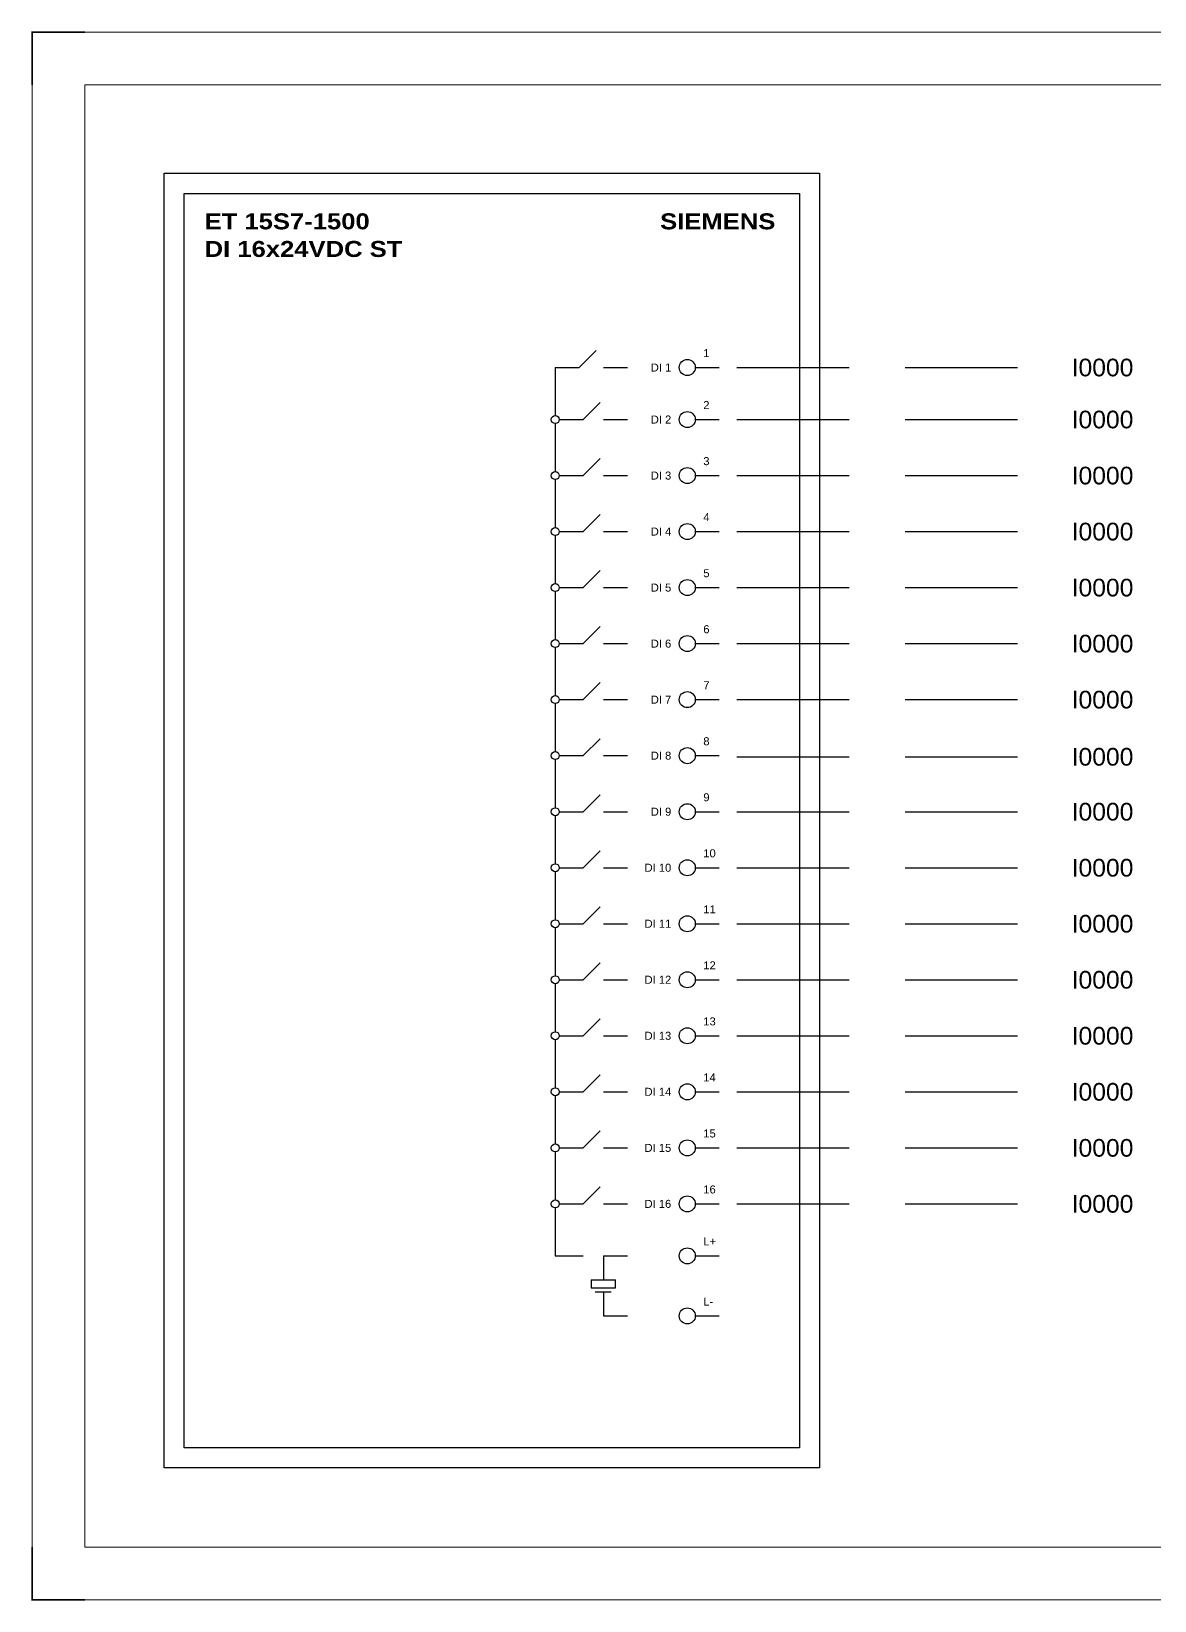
# Model space of a CAD drawing. Header units: centimetres. Extents: x -6233 to 67854, y 107 to 55669.
# Drawn here: x 13114 to 16294, y 33169 to 37613 of the extents above; entities that cross this region are included whole.
import ezdxf
from ezdxf.enums import TextEntityAlignment as Align

# ---------------------------------------------------------------- set-up
doc = ezdxf.new("R2010")
doc.units = ezdxf.units.CM
doc.header["$LTSCALE"] = 25.4
doc.linetypes.add('HIDDEN', pattern=[0.375, 0.25, -0.125])
doc.layers.add('Etiket-Line-L', color=7, linetype='Continuous')
doc.layers.add('EtIket-Line-S', color=2, linetype='Continuous')
doc.styles.add('Bold', font='ariblk.ttf', dxfattribs={"height": 25.4})
doc.styles.get("Standard").update_dxf_attribs({"font": 'arial.ttf', "height": 25.4})

# ---------------------------------------------------------------- blocks, each defined once
blk = doc.blocks.new('x5 Out Line')
at = {"const_width": 0.3}
for points in [[(9.65, 286.71), (0, 286.71), (0, 277.06)], [(0, 9.65), (0, 0), (9.65, 0)]]:
    blk.add_lwpolyline(points, dxfattribs=at)
at = {"lineweight": 15}
blk.add_lwpolyline([(395.8, 9.65), (395.8, 277.06), (9.65, 277.06), (9.65, 9.65)], close=True, dxfattribs=at)
at = {"layer": 'EtIket-Line-S', "lineweight": 9, "ltscale": 0.5}
blk.add_lwpolyline([(0, 0), (405.45, 0), (405.45, 286.71), (0, 286.71)], close=True, dxfattribs=at)

msp = doc.modelspace()

# ---------------------------------------------------------------- linework, layer by layer
at = {"ltscale": 50}
for p, q in [((14665.4, 36661), (14713.5, 36709.1)), ((14597.4, 36661), (14665.4, 36661)), ((14597.4, 36661), (14597.4, 36525)), ((14733.4, 36661), (14801.4, 36661)), ((14676.7, 36513.7), (14724.8, 36561.8)), ((14597.4, 36502.4), (14597.4, 36366.4)), ((14608.7, 36513.7), (14676.7, 36513.7)), ((14733.4, 36513.7), (14801.4, 36513.7)), ((14676.7, 36355), (14724.8, 36403.1)), ((14608.7, 36355), (14676.7, 36355)), ((14733.4, 36355), (14801.4, 36355)), ((14597.4, 36343.7), (14597.4, 36207.7)), ((14676.7, 36196.4), (14724.8, 36244.5)), ((14597.4, 36185.1), (14597.4, 36049.1)), ((14608.7, 36196.4), (14676.7, 36196.4)), ((14733.4, 36196.4), (14801.4, 36196.4)), ((14676.7, 36037.7), (14724.8, 36085.8)), ((14597.4, 36026.4), (14597.4, 35890.4)), ((14608.7, 36037.7), (14676.7, 36037.7)), ((14733.4, 36037.7), (14801.4, 36037.7)), ((14676.7, 35879.1), (14724.8, 35927.1)), ((14597.4, 35867.7), (14597.4, 35731.7)), ((14608.7, 35879.1), (14676.7, 35879.1)), ((14733.4, 35879.1), (14801.4, 35879.1)), ((14676.7, 35720.4), (14724.8, 35768.5)), ((14597.4, 35709.1), (14597.4, 35573.1)), ((14608.7, 35720.4), (14676.7, 35720.4)), ((14733.4, 35720.4), (14801.4, 35720.4)), ((14676.7, 35561.8), (14724.8, 35609.8)), ((14608.7, 35561.8), (14676.7, 35561.8)), ((14733.4, 35561.8), (14801.4, 35561.8)), ((14597.4, 35550.4), (14597.4, 35414.4)), ((14676.7, 35403.1), (14724.8, 35451.2)), ((14597.4, 35391.8), (14597.4, 35255.8)), ((14608.7, 35403.1), (14676.7, 35403.1)), ((14733.4, 35403.1), (14801.4, 35403.1)), ((14676.7, 35244.4), (14724.8, 35292.5)), ((14608.7, 35244.4), (14676.7, 35244.4)), ((14733.4, 35244.4), (14801.4, 35244.4)), ((14597.4, 35233.1), (14597.4, 35097.1)), ((14676.7, 35085.8), (14724.8, 35133.9)), ((14597.4, 35074.4), (14597.4, 34938.5)), ((14608.7, 35085.8), (14676.7, 35085.8)), ((14733.4, 35085.8), (14801.4, 35085.8)), ((14676.7, 34927.1), (14724.8, 34975.2)), ((14597.4, 34915.8), (14597.4, 34779.8)), ((14608.7, 34927.1), (14676.7, 34927.1)), ((14733.4, 34927.1), (14801.4, 34927.1)), ((14676.7, 34768.5), (14724.8, 34816.5)), ((14597.4, 34757.1), (14597.4, 34621.1)), ((14608.7, 34768.5), (14676.7, 34768.5)), ((14733.4, 34768.5), (14801.4, 34768.5)), ((14676.7, 34609.8), (14724.8, 34657.9)), ((14597.4, 34598.5), (14597.4, 34462.5)), ((14608.7, 34609.8), (14676.7, 34609.8)), ((14733.4, 34609.8), (14801.4, 34609.8)), ((14676.7, 34451.1), (14724.8, 34499.2)), ((14608.7, 34451.1), (14676.7, 34451.1)), ((14733.4, 34451.1), (14801.4, 34451.1)), ((14597.4, 34439.8), (14597.4, 34303.8)), ((14676.7, 34292.5), (14724.8, 34340.6)), ((14597.4, 34281.2), (14597.4, 34145.2)), ((14608.7, 34292.5), (14676.7, 34292.5)), ((14733.4, 34292.5), (14801.4, 34292.5)), ((14597.4, 34145.2), (14676.7, 34145.2)), ((14733.4, 34145.2), (14801.4, 34145.2)), ((14733.4, 34145.2), (14733.4, 34077.2)), ((14699.4, 34077.2), (14767.4, 34077.2)), ((14699.4, 34077.2), (14699.4, 34054.7)), ((14699.4, 34054.7), (14767.4, 34054.7)), ((14710.7, 34043.2), (14756, 34043.2)), ((14733.4, 34043.2), (14733.4, 33975.2)), ((14767.4, 34054.7), (14767.4, 34077.2)), ((14733.4, 33975.2), (14801.4, 33975.2))]:
    msp.add_line(p, q, dxfattribs=at)
at = {"color": 6, "ltscale": 50}
for p, q in [((14993.7, 36661), (15061.7, 36661)), ((14993.7, 36513.7), (15061.7, 36513.7)), ((14993.7, 36355), (15061.7, 36355)), ((14993.7, 36196.4), (15061.7, 36196.4)), ((14993.7, 36037.7), (15061.7, 36037.7)), ((14993.7, 35879.1), (15061.7, 35879.1)), ((14993.7, 35720.4), (15061.7, 35720.4)), ((14993.7, 35561.8), (15061.7, 35561.8)), ((14993.7, 35403.1), (15061.7, 35403.1)), ((14993.7, 35244.4), (15061.7, 35244.4)), ((14993.7, 35085.8), (15061.7, 35085.8)), ((14993.7, 34927.1), (15061.7, 34927.1)), ((14993.7, 34768.5), (15061.7, 34768.5)), ((14993.7, 34609.8), (15061.7, 34609.8)), ((14993.7, 34451.1), (15061.7, 34451.1)), ((14993.7, 34292.5), (15061.7, 34292.5)), ((14993.7, 34145.2), (15061.7, 34145.2)), ((14993.7, 33975.2), (15061.7, 33975.2))]:
    msp.add_line(p, q, dxfattribs=at)
at = {"color": 146, "linetype": 'HIDDEN', "ltscale": 50, "true_color": 0x105689}
for p, q in [((15111.7, 36661), (15959.2, 36661)), ((15111.7, 36513.7), (15959.2, 36513.7)), ((15111.7, 36355), (15959.2, 36355)), ((15111.7, 36196.4), (15959.2, 36196.4)), ((15111.7, 36037.7), (15959.2, 36037.7)), ((15111.7, 35879.1), (15959.2, 35879.1)), ((15111.7, 35720.4), (15959.2, 35720.4)), ((15111.7, 35558.6), (15959.2, 35558.6)), ((15111.7, 35403.1), (15959.2, 35403.1)), ((15111.7, 35244.4), (15959.2, 35244.4)), ((15111.7, 35085.8), (15959.2, 35085.8)), ((15111.7, 34927.1), (15959.2, 34927.1)), ((15111.7, 34768.5), (15959.2, 34768.5)), ((15111.7, 34609.8), (15959.2, 34609.8)), ((15111.7, 34451.1), (15959.2, 34451.1)), ((15111.7, 34292.5), (15959.2, 34292.5))]:
    msp.add_line(p, q, dxfattribs=at)
at = {"ltscale": 50}
msp.add_lwpolyline([(13490.4, 37210.9), (15345, 37210.9), (15345, 33545.1), (13490.4, 33545.1)], close=True, dxfattribs=at)
at = {"color": 6, "ltscale": 50}
msp.add_lwpolyline([(13547, 37154.2), (15288.4, 37154.2), (15288.4, 33601.7), (13547, 33601.7)], close=True, dxfattribs=at)
at = {"color": 6, "ltscale": 500}
for centre in [(14971.1, 36661), (14971.1, 36513.7), (14971.1, 36355), (14971.1, 36196.4), (14971.1, 36037.7), (14971.1, 35879.1), (14971.1, 35720.4), (14971.1, 35561.8), (14971.1, 35403.1), (14971.1, 35244.4), (14971.1, 35085.8), (14971.1, 34927.1), (14971.1, 34768.5), (14971.1, 34609.8), (14971.1, 34451.1), (14971.1, 34292.5), (14971.1, 34145.2), (14971.1, 33975.2)]:
    msp.add_circle(centre, 22.7, dxfattribs=at)
at = {"ltscale": 500}
for centre in [(14597.4, 36513.7), (14597.4, 36355), (14597.4, 36196.4), (14597.4, 36037.7), (14597.4, 35879.1), (14597.4, 35720.4), (14597.4, 35561.8), (14597.4, 35403.1), (14597.4, 35244.4), (14597.4, 35085.8), (14597.4, 34927.1), (14597.4, 34768.5), (14597.4, 34609.8), (14597.4, 34451.1), (14597.4, 34292.5)]:
    msp.add_circle(centre, 11.3, dxfattribs=at)

# ---------------------------------------------------------------- block references
at = {"layer": 'Etiket-Line-L', "lineweight": 0, "xscale": 15.48351216233742, "yscale": 15.48351216233742, "zscale": 15.48351216233742}
msp.add_blockref('x5 Out Line', (13116.5, 33171.2), dxfattribs=at)

# ---------------------------------------------------------------- texts
at = {"ltscale": 500, "style": 'Bold'}
for s, p in [('ET 15S7-1500', (13604.6, 37097.6)), ('DI 16x24VDC ST', (13604.6, 37019.4))]:
    msp.add_text(s, height=45.331, dxfattribs=at).set_placement(p, align=Align.TOP_LEFT)
msp.add_text('SIEMENS', height=45.33, dxfattribs=at).set_placement((15220.4, 37097.6), align=Align.TOP_RIGHT)
at = {"ltscale": 500}
for s, height, p in [('1', 22.7, (15016.4, 36683.7)), ('2', 22.7, (15016.4, 36536.4)), ('3', 22.7, (15016.4, 36377.7)), ('4', 22.7, (15016.4, 36219.1)), ('5', 22.7, (15016.4, 36060.4)), ('6', 22.7, (15016.4, 35901.7)), ('7', 22.7, (15016.4, 35743.1)), ('8', 22.7, (15016.4, 35584.4)), ('9', 22.7, (15016.4, 35425.8)), ('10', 22.67, (15016.4, 35267.1)), ('11', 22.67, (15016.4, 35108.4)), ('12', 22.67, (15016.4, 34949.8)), ('13', 22.67, (15016.4, 34791.1)), ('14', 22.67, (15016.4, 34632.5)), ('15', 22.67, (15016.4, 34473.8)), ('16', 22.67, (15016.4, 34315.2)), ('L+', 22.67, (15016.4, 34167.8)), ('L-', 22.67, (15016.4, 33997.8))]:
    msp.add_text(s, height=height, dxfattribs=at).set_placement(p, align=Align.BOTTOM_LEFT)
for s, p in [('DI 1', (14925.7, 36661)), ('DI 2', (14925.7, 36513.7)), ('DI 3', (14925.7, 36355)), ('DI 4', (14925.7, 36196.4)), ('DI 5', (14925.7, 36037.7)), ('DI 6', (14925.7, 35879.1)), ('DI 7', (14925.7, 35720.4)), ('DI 8', (14925.7, 35561.8)), ('DI 9', (14925.7, 35403.1)), ('DI 10', (14925.7, 35244.4)), ('DI 11', (14925.7, 35085.8)), ('DI 12', (14925.7, 34927.1)), ('DI 13', (14925.7, 34768.5)), ('DI 14', (14925.7, 34609.8)), ('DI 15', (14925.7, 34451.1)), ('DI 16', (14925.7, 34292.5))]:
    msp.add_text(s, height=22.67, dxfattribs=at).set_placement(p, align=Align.MIDDLE_RIGHT)
for p in [(16059.2, 36661), (16059.2, 36513.7), (16059.2, 36355), (16059.2, 36196.4), (16059.2, 36037.7), (16059.2, 35879.1), (16059.2, 35720.4), (16059.2, 35558.6), (16059.2, 35403.1), (16059.2, 35244.4), (16059.2, 35085.8), (16059.2, 34927.1), (16059.2, 34768.5), (16059.2, 34609.8), (16059.2, 34451.1), (16059.2, 34292.5)]:
    msp.add_text('I0000', height=50, dxfattribs=at).set_placement(p, align=Align.MIDDLE_LEFT)

doc.saveas('drawing.dxf')
